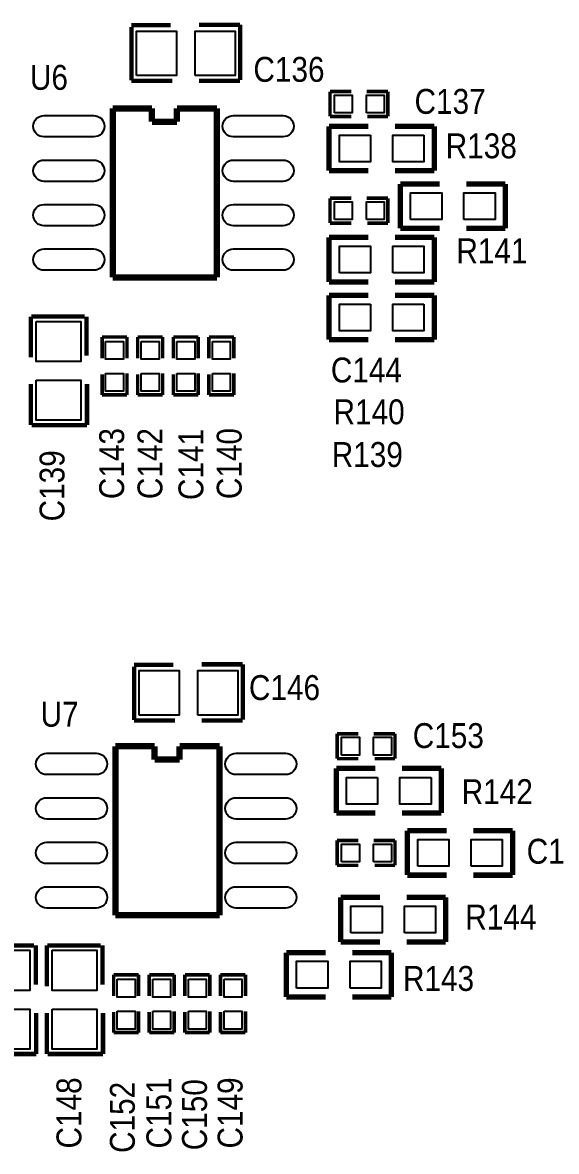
# Model space of a CAD drawing. Extents: x -1 to 188, y -4 to 106.
# Drawn here: x 146.39 to 161.62, y 33.46 to 65.69 of the extents above; entities that cross this region are included whole.
import ezdxf

# ---------------------------------------------------------------- set-up
doc = ezdxf.new("R2010")
doc.units = 0
for name, color, linetype in [('PG_SILKSCREEN_TOP', 6, 'CONTINUOUS'), ('PIN_TOP', 7, 'CONTINUOUS'), ('RD_SILKSCREEN_TOP', 8, 'CONTINUOUS')]:
    doc.layers.add(name, color=color, linetype=linetype)

msp = doc.modelspace()

# ---------------------------------------------------------------- linework, layer by layer
at = {"layer": 'PG_SILKSCREEN_TOP'}
for points, const_width in [([(150.6108, 65.6151), (149.4932, 65.6151)], 0.127), ([(149.4932, 65.5643), (149.4932, 64.0403)], 0.127), ([(151.4236, 65.6278), (152.592, 65.6278)], 0.127), ([(152.592, 65.6278), (152.592, 64.053)], 0.127), ([(149.4932, 64.0276), (150.6616, 64.0276)], 0.127), ([(152.592, 64.0276), (151.4236, 64.0276)], 0.127), ([(155.1574, 63.7228), (155.767, 63.7228)], 0.1016), ([(155.1574, 63.7228), (155.1574, 63.0116)], 0.1016), ([(156.1988, 63.7228), (156.8084, 63.7228)], 0.1016), ([(156.8084, 63.7228), (156.8084, 63.0116)], 0.1016), ([(148.9598, 63.2402), (148.9598, 58.4142)], 0.1778), ([(150.0774, 63.2402), (148.9598, 63.2402)], 0.1778), ([(150.0774, 62.8592), (150.0774, 63.2402)], 0.1778), ([(151.9316, 63.2402), (150.7886, 63.2402)], 0.1778), ([(150.7886, 63.2402), (150.7886, 62.8592)], 0.1778), ([(151.9316, 58.4142), (151.9316, 63.2402)], 0.1778), ([(150.7886, 62.8592), (150.0774, 62.8592)], 0.1778), ([(155.1574, 63.0116), (155.767, 63.0116)], 0.1016), ([(156.8084, 63.0116), (156.2242, 63.0116)], 0.1016), ([(156.2496, 62.7322), (155.132, 62.7322)], 0.1524), ([(155.132, 62.7322), (155.132, 62.6814)], 0.1524), ([(155.132, 62.6814), (155.132, 61.513)], 0.1524), ([(157.0116, 62.7322), (158.1292, 62.7322)], 0.1524), ([(158.1292, 62.7322), (158.1292, 62.6814)], 0.1524), ([(158.1292, 62.6814), (158.1292, 61.513)], 0.1524), ([(155.132, 61.513), (155.132, 61.4622)], 0.1524), ([(158.1292, 61.513), (158.1292, 61.4622)], 0.1524), ([(155.132, 61.4622), (156.2496, 61.4622)], 0.1524), ([(158.1292, 61.4622), (157.0116, 61.4622)], 0.1524), ([(157.164, 61.0304), (157.164, 61.0812)], 0.1524), ([(157.164, 61.0812), (158.2816, 61.0812)], 0.1524), ([(157.164, 59.862), (157.164, 61.0304)], 0.1524), ([(160.1612, 61.0812), (159.0436, 61.0812)], 0.1524), ([(160.1612, 61.0304), (160.1612, 61.0812)], 0.1524), ([(160.1612, 59.862), (160.1612, 61.0304)], 0.1524), ([(155.1574, 60.6748), (155.767, 60.6748)], 0.1016), ([(155.1574, 60.6748), (155.1574, 59.9636)], 0.1016), ([(156.1988, 60.6748), (156.8084, 60.6748)], 0.1016), ([(156.8084, 60.6748), (156.8084, 59.9636)], 0.1016), ([(155.1574, 59.9636), (155.767, 59.9636)], 0.1016), ([(156.8084, 59.9636), (156.2242, 59.9636)], 0.1016), ([(157.164, 59.8112), (157.164, 59.862)], 0.1524), ([(158.2816, 59.8112), (157.164, 59.8112)], 0.1524), ([(159.0436, 59.8112), (160.1612, 59.8112)], 0.1524), ([(160.1612, 59.8112), (160.1612, 59.862)], 0.1524), ([(155.132, 59.5064), (155.132, 59.5572)], 0.1524), ([(155.132, 59.5572), (156.2496, 59.5572)], 0.1524), ([(155.132, 58.338), (155.132, 59.5064)], 0.1524), ([(158.1292, 59.5572), (157.0116, 59.5572)], 0.1524), ([(158.1292, 59.5064), (158.1292, 59.5572)], 0.1524), ([(158.1292, 58.338), (158.1292, 59.5064)], 0.1524), ([(148.9598, 58.4142), (151.9316, 58.4142)], 0.1778), ([(155.132, 58.2872), (155.132, 58.338)], 0.1524), ([(156.2496, 58.2872), (155.132, 58.2872)], 0.1524), ([(157.0116, 58.2872), (158.1292, 58.2872)], 0.1524), ([(158.1292, 58.2872), (158.1292, 58.338)], 0.1524), ([(156.2496, 57.9062), (155.132, 57.9062)], 0.1524), ([(155.132, 57.9062), (155.132, 57.8554)], 0.1524), ([(155.132, 57.8554), (155.132, 56.687)], 0.1524), ([(157.0116, 57.9062), (158.1292, 57.9062)], 0.1524), ([(158.1292, 57.9062), (158.1292, 57.8554)], 0.1524), ([(158.1292, 57.8554), (158.1292, 56.687)], 0.1524), ([(146.623, 57.2966), (146.623, 56.1282)], 0.127), ([(148.1597, 57.2966), (146.6357, 57.2966)], 0.127), ([(148.2105, 56.179), (148.2105, 57.2966)], 0.127), ([(148.655, 56.7124), (148.655, 56.1028)], 0.1016), ([(149.3662, 56.7124), (148.655, 56.7124)], 0.1016), ([(149.3662, 56.7124), (149.3662, 56.1028)], 0.1016), ([(149.671, 56.7124), (149.671, 56.1028)], 0.1016), ([(150.3822, 56.7124), (149.671, 56.7124)], 0.1016), ([(150.3822, 56.7124), (150.3822, 56.1028)], 0.1016), ([(150.687, 56.7124), (150.687, 56.1028)], 0.1016), ([(151.3982, 56.7124), (150.687, 56.7124)], 0.1016), ([(151.3982, 56.7124), (151.3982, 56.1028)], 0.1016), ([(151.703, 56.7124), (151.703, 56.1028)], 0.1016), ([(152.4142, 56.7124), (151.703, 56.7124)], 0.1016), ([(152.4142, 56.7124), (152.4142, 56.1028)], 0.1016), ([(155.132, 56.687), (155.132, 56.6362)], 0.1524), ([(158.1292, 56.687), (158.1292, 56.6362)], 0.1524), ([(155.132, 56.6362), (156.2496, 56.6362)], 0.1524), ([(158.1292, 56.6362), (157.0116, 56.6362)], 0.1524), ([(148.655, 55.0614), (148.655, 55.6456)], 0.1016), ([(149.3662, 55.671), (149.3662, 55.0614)], 0.1016), ([(149.671, 55.0614), (149.671, 55.6456)], 0.1016), ([(150.3822, 55.671), (150.3822, 55.0614)], 0.1016), ([(150.687, 55.0614), (150.687, 55.6456)], 0.1016), ([(151.3982, 55.671), (151.3982, 55.0614)], 0.1016), ([(151.703, 55.0614), (151.703, 55.6456)], 0.1016), ([(152.4142, 55.671), (152.4142, 55.0614)], 0.1016), ([(146.623, 54.1978), (146.623, 55.3662)], 0.127), ([(148.2232, 55.3662), (148.2232, 54.1978)], 0.127), ([(149.3662, 55.0614), (148.655, 55.0614)], 0.1016), ([(150.3822, 55.0614), (149.671, 55.0614)], 0.1016), ([(151.3982, 55.0614), (150.687, 55.0614)], 0.1016), ([(152.4142, 55.0614), (151.703, 55.0614)], 0.1016), ([(148.2232, 54.1978), (146.6484, 54.1978)], 0.127), ([(150.687, 47.3525), (149.5694, 47.3525)], 0.127), ([(151.4998, 47.3652), (152.6682, 47.3652)], 0.127), ([(152.6682, 47.3652), (152.6682, 45.7904)], 0.127), ([(149.5694, 47.3017), (149.5694, 45.7777)], 0.127), ([(149.5694, 45.765), (150.7378, 45.765)], 0.127), ([(152.6682, 45.765), (151.4998, 45.765)], 0.127), ([(155.3606, 45.384), (155.9702, 45.384)], 0.1016), ([(155.3606, 45.384), (155.3606, 44.6728)], 0.1016), ([(156.402, 45.384), (157.0116, 45.384)], 0.1016), ([(157.0116, 45.384), (157.0116, 44.6728)], 0.1016), ([(149.036, 45.0284), (149.036, 40.2024)], 0.1778), ([(150.1536, 45.0284), (149.036, 45.0284)], 0.1778), ([(150.1536, 44.6474), (150.1536, 45.0284)], 0.1778), ([(152.0078, 45.0284), (150.8648, 45.0284)], 0.1778), ([(150.8648, 45.0284), (150.8648, 44.6474)], 0.1778), ([(152.0078, 40.2024), (152.0078, 45.0284)], 0.1778), ([(150.8648, 44.6474), (150.1536, 44.6474)], 0.1778), ([(155.3606, 44.6728), (155.9702, 44.6728)], 0.1016), ([(157.0116, 44.6728), (156.4274, 44.6728)], 0.1016), ([(156.4528, 44.3934), (155.3352, 44.3934)], 0.1524), ([(155.3352, 44.3934), (155.3352, 44.3426)], 0.1524), ([(155.3352, 44.3426), (155.3352, 43.1742)], 0.1524), ([(157.2148, 44.3934), (158.3324, 44.3934)], 0.1524), ([(158.3324, 44.3934), (158.3324, 44.3426)], 0.1524), ([(158.3324, 44.3426), (158.3324, 43.1742)], 0.1524), ([(155.3352, 43.1742), (155.3352, 43.1234)], 0.1524), ([(155.3352, 43.1234), (156.4528, 43.1234)], 0.1524), ([(158.3324, 43.1234), (157.2148, 43.1234)], 0.1524), ([(158.3324, 43.1742), (158.3324, 43.1234)], 0.1524), ([(157.3672, 42.5646), (157.3672, 42.6154)], 0.1524), ([(157.3672, 42.6154), (158.4848, 42.6154)], 0.1524), ([(157.3672, 41.3962), (157.3672, 42.5646)], 0.1524), ([(160.3644, 42.6154), (159.2468, 42.6154)], 0.1524), ([(160.3644, 42.5646), (160.3644, 42.6154)], 0.1524), ([(160.3644, 41.3962), (160.3644, 42.5646)], 0.1524), ([(155.3606, 42.336), (155.9702, 42.336)], 0.1016), ([(155.3606, 42.336), (155.3606, 41.6248)], 0.1016), ([(156.402, 42.336), (157.0116, 42.336)], 0.1016), ([(157.0116, 42.336), (157.0116, 41.6248)], 0.1016), ([(155.3606, 41.6248), (155.9702, 41.6248)], 0.1016), ([(157.0116, 41.6248), (156.4274, 41.6248)], 0.1016), ([(157.3672, 41.3454), (157.3672, 41.3962)], 0.1524), ([(158.4848, 41.3454), (157.3672, 41.3454)], 0.1524), ([(159.2468, 41.3454), (160.3644, 41.3454)], 0.1524), ([(160.3644, 41.3454), (160.3644, 41.3962)], 0.1524), ([(155.4622, 40.6596), (155.4622, 40.7104)], 0.1524), ([(155.4622, 40.7104), (156.5798, 40.7104)], 0.1524), ([(155.4622, 39.4912), (155.4622, 40.6596)], 0.1524), ([(158.4594, 40.7104), (157.3418, 40.7104)], 0.1524), ([(158.4594, 40.6596), (158.4594, 40.7104)], 0.1524), ([(158.4594, 39.4912), (158.4594, 40.6596)], 0.1524), ([(149.036, 40.2024), (152.0078, 40.2024)], 0.1778), ([(146.7119, 39.3388), (145.1879, 39.3388)], 0.127), ([(146.7627, 38.2212), (146.7627, 39.3388)], 0.127), ([(147.0802, 39.3388), (147.0802, 38.1704)], 0.127), ([(148.6169, 39.3388), (147.0929, 39.3388)], 0.127), ([(148.6677, 38.2212), (148.6677, 39.3388)], 0.127), ([(155.4622, 39.4404), (155.4622, 39.4912)], 0.1524), ([(156.5798, 39.4404), (155.4622, 39.4404)], 0.1524), ([(157.3418, 39.4404), (158.4594, 39.4404)], 0.1524), ([(158.4594, 39.4404), (158.4594, 39.4912)], 0.1524), ([(153.9128, 39.0848), (153.9128, 39.1356)], 0.1524), ([(153.9128, 39.1356), (155.0304, 39.1356)], 0.1524), ([(153.9128, 37.9164), (153.9128, 39.0848)], 0.1524), ([(156.91, 39.1356), (155.7924, 39.1356)], 0.1524), ([(156.91, 39.0848), (156.91, 39.1356)], 0.1524), ([(156.91, 37.9164), (156.91, 39.0848)], 0.1524), ([(148.9852, 38.5006), (148.9852, 37.891)], 0.1016), ([(149.6964, 38.5006), (148.9852, 38.5006)], 0.1016), ([(149.6964, 38.5006), (149.6964, 37.891)], 0.1016), ([(150.0012, 38.5006), (150.0012, 37.891)], 0.1016), ([(150.7124, 38.5006), (150.0012, 38.5006)], 0.1016), ([(150.7124, 38.5006), (150.7124, 37.891)], 0.1016), ([(151.0172, 38.5006), (151.0172, 37.891)], 0.1016), ([(151.7284, 38.5006), (151.0172, 38.5006)], 0.1016), ([(151.7284, 38.5006), (151.7284, 37.891)], 0.1016), ([(152.0332, 38.5006), (152.0332, 37.891)], 0.1016), ([(152.7444, 38.5006), (152.0332, 38.5006)], 0.1016), ([(152.7444, 38.5006), (152.7444, 37.891)], 0.1016), ([(153.9128, 37.8656), (153.9128, 37.9164)], 0.1524), ([(155.0304, 37.8656), (153.9128, 37.8656)], 0.1524), ([(155.7924, 37.8656), (156.91, 37.8656)], 0.1524), ([(156.91, 37.8656), (156.91, 37.9164)], 0.1524), ([(146.7754, 37.4084), (146.7754, 36.24)], 0.127), ([(147.0802, 36.24), (147.0802, 37.4084)], 0.127), ([(148.6804, 37.4084), (148.6804, 36.24)], 0.127), ([(148.9852, 36.8496), (148.9852, 37.4338)], 0.1016), ([(149.6964, 37.4592), (149.6964, 36.8496)], 0.1016), ([(150.0012, 36.8496), (150.0012, 37.4338)], 0.1016), ([(150.7124, 37.4592), (150.7124, 36.8496)], 0.1016), ([(151.0172, 36.8496), (151.0172, 37.4338)], 0.1016), ([(151.7284, 37.4592), (151.7284, 36.8496)], 0.1016), ([(152.0332, 36.8496), (152.0332, 37.4338)], 0.1016), ([(152.7444, 37.4592), (152.7444, 36.8496)], 0.1016), ([(149.6964, 36.8496), (148.9852, 36.8496)], 0.1016), ([(150.7124, 36.8496), (150.0012, 36.8496)], 0.1016), ([(151.7284, 36.8496), (151.0172, 36.8496)], 0.1016), ([(152.7444, 36.8496), (152.0332, 36.8496)], 0.1016), ([(146.7754, 36.24), (145.2006, 36.24)], 0.127), ([(148.6804, 36.24), (147.1056, 36.24)], 0.127)]:
    msp.add_lwpolyline(points, dxfattribs=dict(at, const_width=const_width))
at = {"layer": 'PIN_TOP'}
for points in [[(149.6329, 64.18), (149.6329, 65.45), (150.7759, 65.45), (150.7759, 64.18)], [(151.3093, 64.18), (151.3093, 65.45), (152.4523, 65.45), (152.4523, 64.18)], [(155.2844, 63.1132), (155.2844, 63.6212), (155.7924, 63.6212), (155.7924, 63.1132)], [(156.1988, 63.1132), (156.1988, 63.6212), (156.7068, 63.6212), (156.7068, 63.1132)], [(156.3131, 62.4746), (156.3131, 61.7126), (155.4241, 61.7126), (155.4241, 62.4746)], [(157.8371, 62.4746), (157.8371, 61.7126), (156.9481, 61.7126), (156.9481, 62.4746)], [(157.4561, 60.0687), (157.4561, 60.8307), (158.3451, 60.8307), (158.3451, 60.0687)], [(158.9801, 60.0687), (158.9801, 60.8307), (159.8691, 60.8307), (159.8691, 60.0687)], [(155.2844, 60.0652), (155.2844, 60.5732), (155.7924, 60.5732), (155.7924, 60.0652)], [(156.1988, 60.0652), (156.1988, 60.5732), (156.7068, 60.5732), (156.7068, 60.0652)], [(155.4241, 58.5447), (155.4241, 59.3067), (156.3131, 59.3067), (156.3131, 58.5447)], [(156.9481, 58.5447), (156.9481, 59.3067), (157.8371, 59.3067), (157.8371, 58.5447)], [(156.3131, 57.6486), (156.3131, 56.8866), (155.4241, 56.8866), (155.4241, 57.6486)], [(157.8371, 57.6486), (157.8371, 56.8866), (156.9481, 56.8866), (156.9481, 57.6486)], [(146.7754, 57.1569), (148.0454, 57.1569), (148.0454, 56.0139), (146.7754, 56.0139)], [(148.7566, 56.5854), (149.2646, 56.5854), (149.2646, 56.0774), (148.7566, 56.0774)], [(149.7726, 56.5854), (150.2806, 56.5854), (150.2806, 56.0774), (149.7726, 56.0774)], [(150.7886, 56.5854), (151.2966, 56.5854), (151.2966, 56.0774), (150.7886, 56.0774)], [(151.8046, 56.5854), (152.3126, 56.5854), (152.3126, 56.0774), (151.8046, 56.0774)], [(146.7754, 55.4805), (148.0454, 55.4805), (148.0454, 54.3375), (146.7754, 54.3375)], [(148.7566, 55.671), (149.2646, 55.671), (149.2646, 55.163), (148.7566, 55.163)], [(149.7726, 55.671), (150.2806, 55.671), (150.2806, 55.163), (149.7726, 55.163)], [(150.7886, 55.671), (151.2966, 55.671), (151.2966, 55.163), (150.7886, 55.163)], [(151.8046, 55.671), (152.3126, 55.671), (152.3126, 55.163), (151.8046, 55.163)], [(149.7091, 45.9174), (149.7091, 47.1874), (150.8521, 47.1874), (150.8521, 45.9174)], [(151.3855, 45.9174), (151.3855, 47.1874), (152.5285, 47.1874), (152.5285, 45.9174)], [(155.4876, 44.7744), (155.4876, 45.2824), (155.9956, 45.2824), (155.9956, 44.7744)], [(156.402, 44.7744), (156.402, 45.2824), (156.91, 45.2824), (156.91, 44.7744)], [(156.5163, 44.1358), (156.5163, 43.3738), (155.6273, 43.3738), (155.6273, 44.1358)], [(158.0403, 44.1358), (158.0403, 43.3738), (157.1513, 43.3738), (157.1513, 44.1358)], [(155.4876, 41.7264), (155.4876, 42.2344), (155.9956, 42.2344), (155.9956, 41.7264)], [(156.402, 41.7264), (156.402, 42.2344), (156.91, 42.2344), (156.91, 41.7264)], [(157.6593, 41.6029), (157.6593, 42.3649), (158.5483, 42.3649), (158.5483, 41.6029)], [(159.1833, 41.6029), (159.1833, 42.3649), (160.0723, 42.3649), (160.0723, 41.6029)], [(155.7543, 39.6979), (155.7543, 40.4599), (156.6433, 40.4599), (156.6433, 39.6979)], [(157.2783, 39.6979), (157.2783, 40.4599), (158.1673, 40.4599), (158.1673, 39.6979)], [(145.3276, 39.1991), (146.5976, 39.1991), (146.5976, 38.0561), (145.3276, 38.0561)], [(147.2326, 39.1991), (148.5026, 39.1991), (148.5026, 38.0561), (147.2326, 38.0561)], [(154.2049, 38.1231), (154.2049, 38.8851), (155.0939, 38.8851), (155.0939, 38.1231)], [(155.7289, 38.1231), (155.7289, 38.8851), (156.6179, 38.8851), (156.6179, 38.1231)], [(149.0868, 38.3736), (149.5948, 38.3736), (149.5948, 37.8656), (149.0868, 37.8656)], [(150.1028, 38.3736), (150.6108, 38.3736), (150.6108, 37.8656), (150.1028, 37.8656)], [(151.1188, 38.3736), (151.6268, 38.3736), (151.6268, 37.8656), (151.1188, 37.8656)], [(152.1348, 38.3736), (152.6428, 38.3736), (152.6428, 37.8656), (152.1348, 37.8656)], [(145.3276, 37.5227), (146.5976, 37.5227), (146.5976, 36.3797), (145.3276, 36.3797)], [(147.2326, 37.5227), (148.5026, 37.5227), (148.5026, 36.3797), (147.2326, 36.3797)], [(149.0868, 37.4592), (149.5948, 37.4592), (149.5948, 36.9512), (149.0868, 36.9512)], [(150.1028, 37.4592), (150.6108, 37.4592), (150.6108, 36.9512), (150.1028, 36.9512)], [(151.1188, 37.4592), (151.6268, 37.4592), (151.6268, 36.9512), (151.1188, 36.9512)], [(152.1348, 37.4592), (152.6428, 37.4592), (152.6428, 36.9512), (152.1348, 36.9512)]]:
    msp.add_lwpolyline(points, close=True, dxfattribs=at)
for points in [[(148.4188, 62.4274), (146.9964, 62.4274, -1), (146.9964, 63.037), (148.4188, 63.037, -1)], [(153.8188, 62.4274), (152.3964, 62.4274, -1), (152.3964, 63.037), (153.8188, 63.037, -1)], [(148.4188, 61.1574), (146.9964, 61.1574, -1), (146.9964, 61.767), (148.4188, 61.767, -1)], [(153.8188, 61.1574), (152.3964, 61.1574, -1), (152.3964, 61.767), (153.8188, 61.767, -1)], [(148.4188, 59.8874), (146.9964, 59.8874, -1), (146.9964, 60.497), (148.4188, 60.497, -1)], [(153.8188, 59.8874), (152.3964, 59.8874, -1), (152.3964, 60.497), (153.8188, 60.497, -1)], [(148.4188, 58.6174), (146.9964, 58.6174, -1), (146.9964, 59.227), (148.4188, 59.227, -1)], [(153.8188, 58.6174), (152.3964, 58.6174, -1), (152.3964, 59.227), (153.8188, 59.227, -1)], [(148.495, 44.2156), (147.0726, 44.2156, -1), (147.0726, 44.8252), (148.495, 44.8252, -1)], [(153.895, 44.2156), (152.4726, 44.2156, -1), (152.4726, 44.8252), (153.895, 44.8252, -1)], [(148.495, 42.9456), (147.0726, 42.9456, -1), (147.0726, 43.5552), (148.495, 43.5552, -1)], [(153.895, 42.9456), (152.4726, 42.9456, -1), (152.4726, 43.5552), (153.895, 43.5552, -1)], [(148.495, 41.6756), (147.0726, 41.6756, -1), (147.0726, 42.2852), (148.495, 42.2852, -1)], [(153.895, 41.6756), (152.4726, 41.6756, -1), (152.4726, 42.2852), (153.895, 42.2852, -1)], [(148.495, 40.4056), (147.0726, 40.4056, -1), (147.0726, 41.0152), (148.495, 41.0152, -1)], [(153.895, 40.4056), (152.4726, 40.4056, -1), (152.4726, 41.0152), (153.895, 41.0152, -1)]]:
    msp.add_lwpolyline(points, format="xyb", close=True, dxfattribs=at)

# ---------------------------------------------------------------- texts
at = {"layer": 'RD_SILKSCREEN_TOP', "width": 0.892857}
for s, p in [('U6', (146.5961, 63.771)), ('C136', (152.9715, 63.9996)), ('C137', (157.5689, 63.0852)), ('R138', (158.4579, 61.8152)), ('R141', (158.7627, 58.818)), ('C144', (155.1813, 55.4144)), ('R140', (155.2575, 54.2206)), ('R139', (155.2067, 53.0014)), ('C146', (152.8445, 46.3464)), ('U7', (146.9009, 45.5846)), ('C153', (157.5181, 44.975)), ('R142', (158.9151, 43.3748)), ('C154', (160.7693, 41.6728)), ('R144', (159.0167, 39.7934)), ('R143', (157.2387, 38.0408))]:
    msp.add_text(s, height=0.7112, dxfattribs=at).set_placement(p)
for s, p in [('C143', (149.2844, 52.0827)), ('C142', (150.3766, 52.0827)), ('C141', (151.545, 52.0573)), ('C140', (152.6372, 52.0827)), ('C139', (147.5826, 51.4477)), ('C148', (148.0652, 33.5407)), ('C151', (150.6306, 33.5407)), ('C150', (151.6466, 33.4899)), ('C149', (152.6626, 33.5407)), ('C152', (149.5892, 33.4137))]:
    msp.add_text(s, height=0.7112, rotation=90, dxfattribs=at).set_placement(p)

doc.saveas('drawing.dxf')
